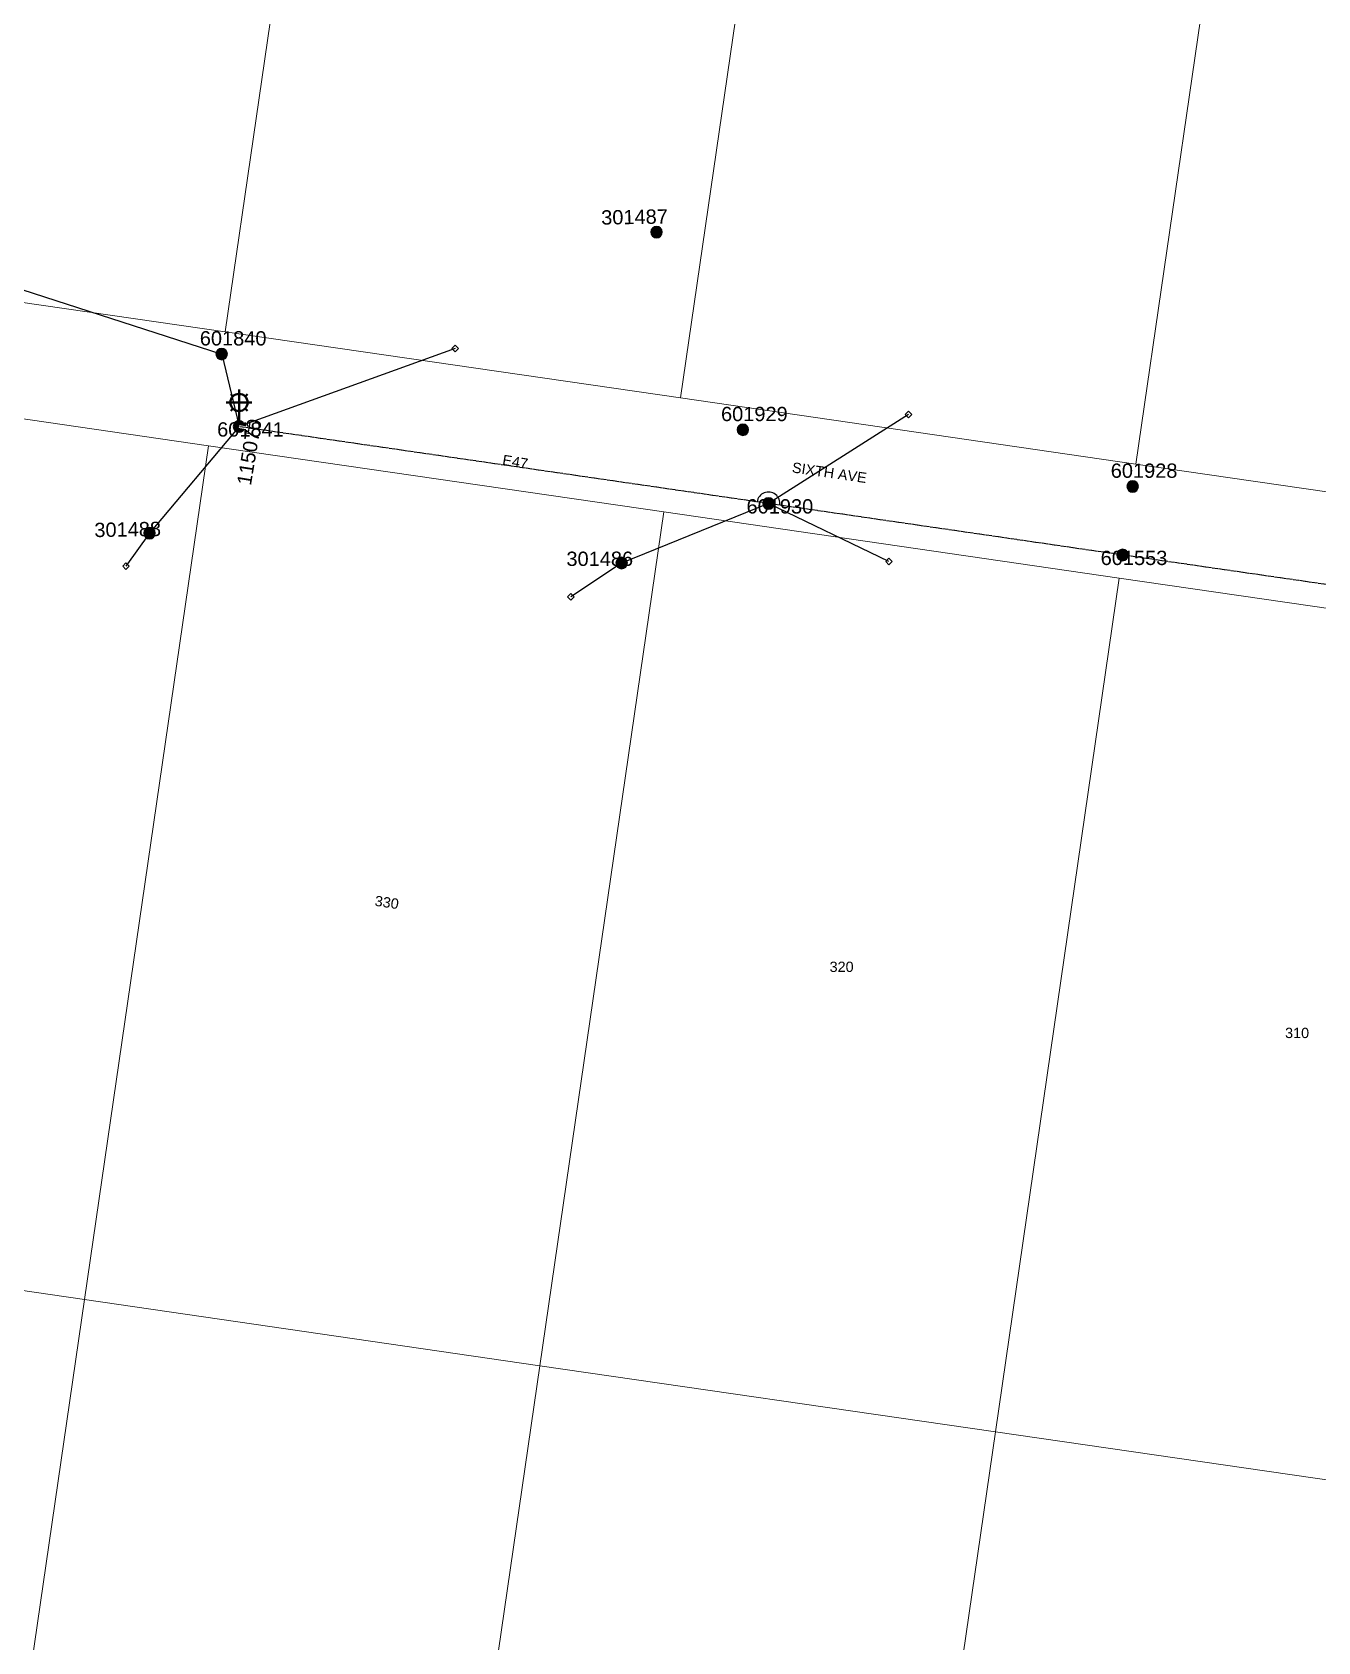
# Model space of a CAD drawing. Header units: metres. Extents: x 368 to 298975, y 411 to 6243625.
# Drawn here: x 296567.4 to 296792.2, y 6241753.5 to 6242035 of the extents above; entities that cross this region are included whole.
import ezdxf
from ezdxf.enums import TextEntityAlignment as Align

# ---------------------------------------------------------------- set-up
doc = ezdxf.new("R2010")
doc.units = ezdxf.units.M
doc.linetypes.add('Cable Exist OH', pattern=[1, 1, 0])
doc.layers.get('0').update_dxf_attribs({"color": 6})
doc.layers.add('Cadastre Land Parcels_SP_EXT', color=250, linetype='Continuous', lineweight=5)
doc.layers.add('Cadastre Roads_SP_EXT', color=250, linetype='Continuous', lineweight=5)
for name, color, linetype in [('Equip_SP_SL_EXT', 7, 'Continuous'), ('Mains_LV_EXT', 7, 'Continuous'), ('Services_SP_EXT', 7, 'Continuous'), ('SupportsOH_SP_TR_HV_LV_SL_EXT', 7, 'Continuous')]:
    doc.layers.add(name, color=color, linetype=linetype)
doc.styles.add('iecARIAL', font='arial.ttf', dxfattribs={"height": 2})
doc.styles.add('POLE_LABEL', font='arial.ttf')
doc.styles.get("Standard").update_dxf_attribs({"font": 'arial.ttf'})

# ---------------------------------------------------------------- blocks, each defined once
blk = doc.blocks.new('SL_LANTERN_EXT')
at = {"lineweight": 40}
for p, q in [((-1.46, 5.68), (-1.06, 5.28)), ((0, 1.97), (0, 6.47)), ((1.46, 5.68), (1.06, 5.28)), ((-2.25, 4.22), (2.25, 4.22)), ((-1.46, 2.76), (-1.06, 3.16)), ((1.46, 2.76), (1.06, 3.16)), ((0, 0), (0, 2.72))]:
    blk.add_line(p, q, dxfattribs=at)
blk.add_circle((0, 4.22), 1.5, dxfattribs=at)
at = {"style": 'iecARIAL', "flags": 8}
blk.add_attdef('ASSET_NUM', (1.5, 1.5), '', height=2.5, dxfattribs=at)
for tag, p, height, flags in [('OPERATING_VOLTAGE', (0.98, -1.65), 0.2, 9), ('ORIENTATION', (0.98, -1.85), 0.2, 9), ('OWNED_BY', (0.98, -2.05), 0.2, 9), ('STATE', (0.98, -2.25), 0.2, 9), ('CONSTRUCTED_VOLTAGE', (0.98, -0.65), 0.2, 9), ('CONTROL_TYPE', (0.98, -0.85), 0.2, 9), ('LANTERN_PURPOSE', (0.98, -1.05), 0.2, 9), ('LANTERN_TYPE', (0.98, -1.25), 0.2, 9), ('NO_PHASES', (0.98, -1.45), 0.2, 9), ('USAGE', (0.98, -2.45), 0.2, 9), ('CEXIST', (0.98, -2.65), 0.2, 9), ('CNEW', (0.98, -2.85), 0.2, 9), ('LNUMBER', (2.18, -3.25), 2.5, 8), ('CNUMBER', (0.98, -3.05), 0.2, 9), ('CREMOVE', (0.98, -3.25), 0.2, 9), ('CREPLACE', (0.98, -3.45), 0.2, 9), ('LKINGHEIGHT', (0.98, -3.65), 0.2, 9), ('LBRACKET', (0.98, -3.85), 0.2, 9), ('LBRACKETVOCAB', (0.98, -4.05), 0.2, 9), ('LCATEGORY', (0.98, -4.25), 0.2, 9), ('LCHARGE1', (0.98, -4.45), 0.2, 9), ('LCHARGE1PERCENT', (0.98, -4.65), 0.2, 9), ('LCHARGE2', (0.98, -4.85), 0.2, 9), ('LCHARGE2PERCENT', (0.98, -5.05), 0.2, 9), ('LCHARGE3', (0.98, -5.25), 0.2, 9), ('LCHARGE3PERCENT', (0.98, -5.45), 0.2, 9), ('LEXIST', (0.98, -5.65), 0.2, 9), ('LLAMP', (0.98, -5.85), 0.2, 9), ('LLAMPVOCAB', (0.98, -6.05), 0.2, 9), ('LMAST', (0.98, -6.25), 0.2, 9), ('LMASTVOCAB', (0.98, -6.45), 0.2, 9), ('LNEW', (0.98, -6.65), 0.2, 9), ('LANTNUMBER', (0.98, -6.85), 0.2, 9), ('LOUTREACH', (0.98, -7.25), 0.2, 9), ('LOUTREACHVOCAB', (0.98, -7.45), 0.2, 9), ('LRATECODE', (0.98, -7.65), 0.2, 9), ('LREMOVE', (0.98, -7.85), 0.2, 9), ('LREPLACE', (0.98, -8.05), 0.2, 9), ('LTYPE', (0.98, -8.25), 0.2, 9), ('LTYPEVOCAB', (0.98, -8.45), 0.2, 9), ('STREETNAME', (0.98, -9.25), 0.2, 9), ('SUBURB', (0.98, -9.45), 0.2, 1), ('LEGEND', (0.98, -8.65), 0.2, 9), ('LOCATION', (0.98, -8.85), 0.2, 9), ('NOTES', (0.98, -9.05), 0.2, 9)]:
    blk.add_attdef(tag, p, '', height=height, dxfattribs=dict(flags=flags))
blk = doc.blocks.new('CCP_EXT')
blk.add_wipeout([(0, 0.57), (0.57, 0), (0, -0.57), (-0.57, 0)])
blk.add_lwpolyline([(-0.57, 0), (0, 0.57), (0.57, 0), (0, -0.57), (-0.57, 0)])
at = {"flags": 1}
blk.add_attdef('Z', (0, 0), '', height=0.2, dxfattribs=at)
at = {"flags": 9}
for tag, p in [('CCP_TYPE', (0, 0)), ('CONSTRUCTED_VOLTAGE', (0, -0.2)), ('OPERATING_VOLTAGE', (0, -0.6)), ('ORIENTATION', (0, -0.8)), ('OWNED_BY', (0, -1)), ('STATE', (0, -1.8)), ('NO_PHASES', (0, -0.4)), ('USAGE', (0, -1.2)), ('LEGEND', (0, -1.4)), ('LIFE_SUPPORT', (0, -1.6)), ('NOTES', (0, -2))]:
    blk.add_attdef(tag, text='', height=0.2, dxfattribs=at).set_placement(p, align=Align.MIDDLE_LEFT)
blk = doc.blocks.new('POLE_EXT')
blk.add_hatch(color=256).paths.add_polyline_path([(-1, 0, 1), (1, 0, 1)])
blk.add_lwpolyline([(-1, 0, 1), (1, 0, 1)], format="xyb", close=True)
for tag, height, flags, p in [('pNumber', 2.5, 8, (-17.84, 2.07)), ('OWNED_BY', 0.2, 9, (1.35, -0.4)), ('SPECIAL_USE', 0.2, 9, (1.35, -0.8)), ('STATE', 0.2, 9, (1.35, -1)), ('cLV', 0.2, 9, (1.35, -1.4)), ('hDepth', 0.2, 9, (1.35, -1.6)), ('hDia', 0.2, 9, (1.35, -1.8)), ('cHV', 0.2, 9, (1.35, -2)), ('PARENT', 0.2, 9, (1.35, -0.6)), ('USAGE', 0.2, 9, (1.35, -1.2)), ('LBRACKET', 0.2, 9, (1.35, -2.2)), ('LExisting', 0.2, 9, (1.35, -2.4)), ('LANTNUMBER', 0.2, 9, (1.35, -2.6)), ('LOther', 0.2, 9, (1.35, -2.8)), ('cLinedev', 0.2, 9, (1.35, -3.4)), ('pExisting', 0.2, 9, (1.35, -3.8)), ('pFooting', 0.2, 9, (1.35, -4.4)), ('pNew', 0.2, 9, (1.35, -4.6)), ('pRelocate', 0.2, 9, (1.35, -5)), ('pRemove', 0.2, 9, (1.35, -5.2)), ('pReplace', 0.2, 9, (1.35, -5.4)), ('pStay', 0.2, 9, (1.35, -5.6)), ('LRemove', 0.2, 9, (1.35, -3)), ('LEGEND', 0.2, 9, (1.35, -3.2)), ('LOCATION', 0.2, 9, (1.35, -3.6)), ('PFNUMBER', 0.2, 9, (1.35, -4)), ('NEWPFNUMBER', 0.2, 9, (1.35, -4.2)), ('pType', 0.2, 9, (1.35, -5.8)), ('cspan', 0.2, 9, (1.35, -6)), ('STREETNAME', 0.2, 9, (1.35, -6.2)), ('SUBURB', 0.2, 9, (1.35, -6.4)), ('OPERATED_BY', 0.2, 9, (1.36, -7.01)), ('NOTES', 0.2, 9, (1.35, -6.6)), ('MAINTAINED_BY', 0.2, 9, (1.36, -6.81))]:
    blk.add_attdef(tag, text='', height=height, dxfattribs=dict(flags=flags)).set_placement(p, align=Align.MIDDLE_LEFT)
at = {"style": 'POLE_LABEL'}
for tag, height, flags, p in [('ASSET_NUM', 2.5, 8, (2, 2)), ('STRUCTURE_PLANT_NUMBER', 0.2, 9, (1.35, 0.03)), ('STREET_CODE', 0.2, 9, (1.35, -0.2))]:
    blk.add_attdef(tag, text='', height=height, dxfattribs=dict(at, flags=flags)).set_placement(p, align=Align.MIDDLE_LEFT)
at = {"flags": 1}
blk.add_attdef('Z', (1.35, -7.33), '', height=0.2, dxfattribs=at)
blk = doc.blocks.new('End Shackle_EXT')
blk.add_wipeout([(0, 0.25), (1.81, 0.25), (1.82, -0.25), (0, -0.25)])
blk.add_line((1.81, -1), (1.81, 1))
at = {"flags": 1}
blk.add_attdef('Z', (0, 0), '', height=0.2, dxfattribs=at)
at = {"flags": 9}
for tag, p in [('CONNECTOR_TYPE', (0, 0)), ('CONSTRUCTED_VOLTAGE', (0, -0.2)), ('OPERATING_VOLTAGE', (0, -0.6)), ('ORIENTATION', (0, -0.8)), ('OWNED_BY', (0, -1)), ('STATE', (0, -1.2)), ('NO_PHASES', (0, -0.4)), ('USAGE', (0, -1.4)), ('NOTES', (0, -1.6))]:
    blk.add_attdef(tag, text='', height=0.2, dxfattribs=at).set_placement(p, align=Align.MIDDLE_LEFT)

msp = doc.modelspace()

# ---------------------------------------------------------------- linework, layer by layer
at = {"layer": 'Cadastre Land Parcels_SP_EXT', "linetype": 'Continuous'}
for points in [[(296622.84, 6242131.83), (296543.23, 6242143.39), (296521.54, 6241994.13), (296601.15, 6241982.56), (296622.84, 6242131.83)], [(296702.44, 6242120.25), (296622.84, 6242131.83), (296601.15, 6241982.56), (296680.76, 6241971.01), (296702.44, 6242120.25)], [(296782.03, 6242108.71), (296702.44, 6242120.25), (296680.76, 6241971.01), (296760.38, 6241959.42), (296782.03, 6242108.71)], [(296861.64, 6242097.17), (296782.03, 6242108.71), (296760.38, 6241959.42), (296840, 6241947.87), (296861.64, 6242097.17)], [(296598.27, 6241962.67), (296518.66, 6241974.24), (296496.96, 6241824.96), (296576.59, 6241813.38), (296598.27, 6241962.67)], [(296677.84, 6241951.09), (296598.27, 6241962.67), (296576.59, 6241813.38), (296656.2, 6241801.79), (296677.84, 6241951.09)], [(296757.47, 6241939.5), (296677.84, 6241951.09), (296656.2, 6241801.79), (296735.81, 6241790.23), (296757.47, 6241939.5)], [(296837.09, 6241927.95), (296757.47, 6241939.5), (296735.81, 6241790.23), (296815.44, 6241778.67), (296837.09, 6241927.95)], [(296576.59, 6241813.38), (296496.96, 6241824.96), (296475.24, 6241675.65), (296554.88, 6241664.07), (296576.59, 6241813.38)], [(296656.2, 6241801.79), (296576.59, 6241813.38), (296554.88, 6241664.07), (296634.5, 6241652.48), (296656.2, 6241801.79)], [(296735.81, 6241790.23), (296656.2, 6241801.79), (296634.5, 6241652.48), (296714.14, 6241640.92), (296735.81, 6241790.23)], [(296815.44, 6241778.67), (296735.81, 6241790.23), (296714.14, 6241640.92), (296793.78, 6241629.36), (296815.44, 6241778.67)]]:
    msp.add_lwpolyline(points, close=True, dxfattribs=at)
at = {"layer": 'Mains_LV_EXT', "linetype": 'Continuous'}
msp.add_lwpolyline([(296698.12, 6241952.27, 1), (296694.16, 6241952.85)], format="xyb", dxfattribs=at)
at = {"layer": 'Services_SP_EXT'}
msp.add_lwpolyline([(296561.82, 6241991.2), (296600.57, 6241978.69), (296603.6, 6241966.01)], dxfattribs=at)

# ---------------------------------------------------------------- block references
at = {"layer": 'Equip_SP_SL_EXT'}
ref = msp.add_blockref('SL_LANTERN_EXT', (296603.6, 6241966.01), dxfattribs=at)
ref.add_attrib('ASSET_NUM', '115070', dxfattribs={"layer": '0', "height": 2.5, "rotation": 80.6614, "style": 'iecARIAL'}).set_placement((296605.1, 6241967.51), align=Align.TOP_RIGHT)
at = {"layer": 'SupportsOH_SP_TR_HV_LV_SL_EXT'}
ref = msp.add_blockref('POLE_EXT', (296676.59, 6242000.02), dxfattribs=at)
ref.add_attrib('ASSET_NUM', '301487', dxfattribs={"layer": '0', "height": 2.5, "rotation": 1, "style": 'POLE_LABEL'}).set_placement((296678.59, 6242000.77), align=Align.BOTTOM_RIGHT)
ref = msp.add_blockref('POLE_EXT', (296600.57, 6241978.69), dxfattribs=at)
ref.add_attrib('ASSET_NUM', '601840', dxfattribs={"layer": '0', "height": 2.5, "style": 'POLE_LABEL'}).set_placement((296602.57, 6241979.44), align=Align.BOTTOM_CENTER)
ref = msp.add_blockref('POLE_EXT', (296691.68, 6241965.46), dxfattribs=at)
ref.add_attrib('ASSET_NUM', '601929', dxfattribs={"layer": '0', "height": 2.5, "style": 'POLE_LABEL'}).set_placement((296693.68, 6241966.21), align=Align.BOTTOM_CENTER)
ref = msp.add_blockref('POLE_EXT', (296603.6, 6241966.01), dxfattribs=at)
ref.add_attrib('ASSET_NUM', '601841', dxfattribs={"layer": '0', "height": 2.5, "rotation": 0.0031, "style": 'POLE_LABEL'}).set_placement((296605.6, 6241966.76), align=Align.TOP_CENTER)
ref = msp.add_blockref('POLE_EXT', (296759.8, 6241955.55), dxfattribs=at)
ref.add_attrib('ASSET_NUM', '601928', dxfattribs={"layer": '0', "height": 2.5, "style": 'POLE_LABEL'}).set_placement((296761.8, 6241956.3), align=Align.BOTTOM_CENTER)
ref = msp.add_blockref('POLE_EXT', (296696.14, 6241952.56), dxfattribs=at)
ref.add_attrib('ASSET_NUM', '601930', dxfattribs={"layer": '0', "height": 2.5, "rotation": 359.9694, "style": 'POLE_LABEL'}).set_placement((296698.14, 6241953.31), align=Align.TOP_CENTER)
ref = msp.add_blockref('POLE_EXT', (296587.96, 6241947.38), dxfattribs=at)
ref.add_attrib('ASSET_NUM', '301488', dxfattribs={"layer": '0', "height": 2.5, "rotation": 1, "style": 'POLE_LABEL'}).set_placement((296589.96, 6241948.13), align=Align.MIDDLE_RIGHT)
ref = msp.add_blockref('POLE_EXT', (296670.48, 6241942.15), dxfattribs=at)
ref.add_attrib('ASSET_NUM', '301486', dxfattribs={"layer": '0', "height": 2.5, "rotation": 0.0434, "style": 'POLE_LABEL'}).set_placement((296672.48, 6241942.9), align=Align.MIDDLE_RIGHT)
ref = msp.add_blockref('POLE_EXT', (296758.04, 6241943.55), dxfattribs=at)
ref.add_attrib('ASSET_NUM', '601553', dxfattribs={"layer": '0', "height": 2.5, "style": 'POLE_LABEL'}).set_placement((296760.04, 6241944.3), align=Align.TOP_CENTER)

# ---------------------------------------------------------------- texts
at = {"layer": 'Cadastre Land Parcels_SP_EXT'}
msp.add_text('330', height=1.8, rotation=351.7375, dxfattribs=at).set_placement((296627.23, 6241882.23))
for s, p in [('320', (296706.83, 6241870.65)), ('310', (296786.45, 6241859.09))]:
    msp.add_text(s, height=1.8, dxfattribs=at).set_placement(p)
at = {"layer": 'Cadastre Roads_SP_EXT'}
msp.add_text('SIXTH AVE', height=1.8, rotation=351.7427, dxfattribs=at).set_placement((296700.17, 6241958.01))
at = {"layer": 'Mains_LV_EXT'}
msp.add_text('E47', height=1.8, rotation=350.6128, dxfattribs=at).set_placement((296649.53, 6241959.33))

# ---------------------------------------------------------------- next in the draw order: block references
at = {"layer": 'Services_SP_EXT'}
for p in [(296641.39, 6241979.65), (296720.62, 6241968.13), (296583.83, 6241941.59), (296717.21, 6241942.43), (296661.59, 6241936.24)]:
    msp.add_blockref('CCP_EXT', p, dxfattribs=at)

# ---------------------------------------------------------------- next in the draw order: linework, layer by layer
at = {"layer": 'Cadastre Roads_SP_EXT', "linetype": 'Continuous'}
for points in [[(296840, 6241947.87), (296760.38, 6241959.42), (296680.76, 6241971.01), (296601.15, 6241982.56), (296521.54, 6241994.13)], [(296518.66, 6241974.24), (296598.27, 6241962.67), (296677.84, 6241951.09), (296757.47, 6241939.5), (296837.09, 6241927.95)]]:
    msp.add_lwpolyline(points, dxfattribs=at)
at = {"layer": 'Mains_LV_EXT', "linetype": 'Cable Exist OH'}
msp.add_lwpolyline([(296851.98, 6241929.93), (296758.04, 6241943.55), (296696.14, 6241952.56)], dxfattribs=at)
at = {"layer": 'Services_SP_EXT'}
for points in [[(296641.39, 6241979.65), (296603.6, 6241966.01)], [(296720.62, 6241968.13), (296696.14, 6241952.56)], [(296603.6, 6241966.01), (296587.96, 6241947.38), (296583.83, 6241941.59)], [(296696.14, 6241952.56), (296670.48, 6241942.15), (296661.59, 6241936.24)], [(296717.21, 6241942.43), (296696.14, 6241952.56)]]:
    msp.add_lwpolyline(points, dxfattribs=at)

# ---------------------------------------------------------------- next in the draw order: block references
at = {"layer": 'Mains_LV_EXT', "rotation": 350.6128231868038}
msp.add_blockref('End Shackle_EXT', (296603.6, 6241966.01), dxfattribs=at)

# ---------------------------------------------------------------- next in the draw order: linework, layer by layer
at = {"layer": 'Mains_LV_EXT', "linetype": 'Cable Exist OH'}
msp.add_lwpolyline([(296696.14, 6241952.56), (296603.6, 6241966.01)], dxfattribs=at)

doc.saveas('drawing.dxf')
